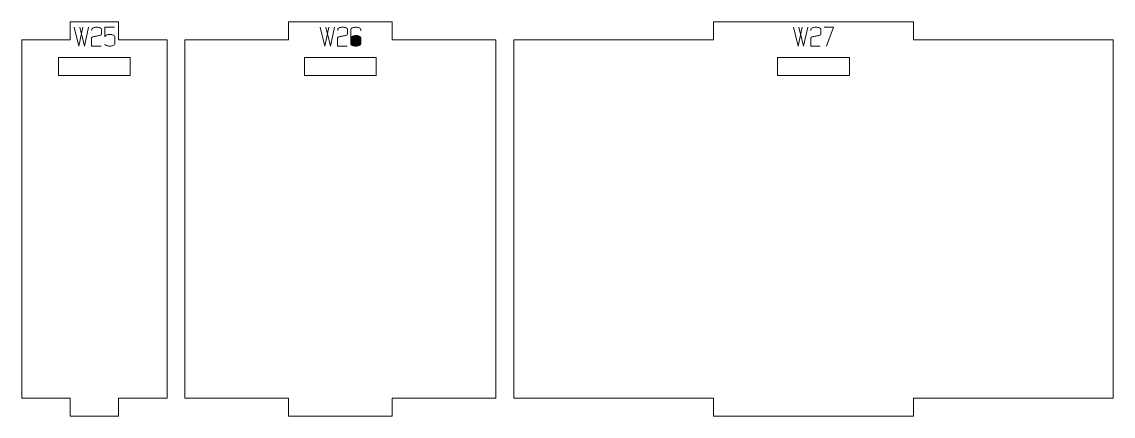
# Model space of a CAD drawing. Header units: centimetres. Extents: x -250 to 250, y -508 to 508.
# Drawn here: x 231.71 to 249.97, y -268.78 to -262.18 of the extents above; entities that cross this region are included whole.
import ezdxf

# ---------------------------------------------------------------- set-up
doc = ezdxf.new("R2010")
doc.units = ezdxf.units.CM
doc.header["$MEASUREMENT"] = 0
doc.layers.add('Capa 1', color=7, linetype='Continuous')

msp = doc.modelspace()

# ---------------------------------------------------------------- hatches: boundary and pattern name
at = {"layer": 'Capa 1', "true_color": 0x3e4095}
h = msp.add_hatch(color=175, dxfattribs=at)
edge = h.paths.add_edge_path()
edge.add_spline(control_points=[(232.5811, -262.27018), (232.5811, -262.27018), (232.65906, -262.58662), (232.65906, -262.58662), (232.65906, -262.58662), (232.7274, -262.27018), (232.7274, -262.27018), (232.7274, -262.27018), (232.7274, -262.27018), (232.7274, -262.27018), (232.7274, -262.27018), (232.65906, -262.58662), (232.65906, -262.58662), (232.65906, -262.58662), (232.5811, -262.27018), (232.5811, -262.27018)], knot_values=[0, 0, 0, 0, 0.2, 0.2, 0.2, 0.4, 0.4, 0.4, 0.6, 0.6, 0.6, 0.8, 0.8, 0.8, 1, 1, 1, 1], degree=3, periodic=1)
h = msp.add_hatch(color=175, dxfattribs=at)
edge = h.paths.add_edge_path()
edge.add_spline(control_points=[(232.67466, -262.27018), (232.67466, -262.27018), (232.75262, -262.58662), (232.75262, -262.58662), (232.75262, -262.58662), (232.82095, -262.27018), (232.82095, -262.27018), (232.82095, -262.27018), (232.82095, -262.27018), (232.82095, -262.27018), (232.82095, -262.27018), (232.75262, -262.58662), (232.75262, -262.58662), (232.75262, -262.58662), (232.67466, -262.27018), (232.67466, -262.27018)], knot_values=[0, 0, 0, 0, 0.2, 0.2, 0.2, 0.4, 0.4, 0.4, 0.6, 0.6, 0.6, 0.8, 0.8, 0.8, 1, 1, 1, 1], degree=3, periodic=1)
h = msp.add_hatch(color=175, dxfattribs=at)
edge = h.paths.add_edge_path()
edge.add_spline(control_points=[(232.87415, -262.58662), (232.87415, -262.58662), (232.87415, -262.45408), (232.87415, -262.45408), (232.87507, -262.44216), (232.88592, -262.43299), (232.90671, -262.42657), (232.91527, -262.42595), (232.92345, -262.42496), (232.93125, -262.42358), (232.93904, -262.42221), (232.94692, -262.42076), (232.95487, -262.41923), (232.96954, -262.41678), (232.98078, -262.41479), (232.98857, -262.41327), (232.99637, -262.41174), (233.00394, -262.40975), (233.01128, -262.4073), (233.03023, -262.40027), (233.03971, -262.39125), (233.03971, -262.38025), (233.03971, -262.38025), (233.03971, -262.30549), (233.03971, -262.30549), (233.03971, -262.29571), (233.03184, -262.28738), (233.01609, -262.2805), (233.00035, -262.27362), (232.9807, -262.27018), (232.95716, -262.27018), (232.93362, -262.27018), (232.91397, -262.27362), (232.89823, -262.2805), (232.88248, -262.28738), (232.87461, -262.29571), (232.87461, -262.30549), (232.87461, -262.30549), (232.87461, -262.32796), (232.87461, -262.32796), (232.87461, -262.32796), (232.87461, -262.30549), (232.87461, -262.30549), (232.87461, -262.29571), (232.88248, -262.28738), (232.89823, -262.2805), (232.91397, -262.27362), (232.93362, -262.27018), (232.95716, -262.27018), (232.9807, -262.27018), (233.00035, -262.27362), (233.01609, -262.2805), (233.03184, -262.28738), (233.03971, -262.29571), (233.03971, -262.30549), (233.03971, -262.30549), (233.03971, -262.38025), (233.03971, -262.38025), (233.03971, -262.39125), (233.03023, -262.40027), (233.01128, -262.4073), (233.00394, -262.40975), (232.99637, -262.41174), (232.98857, -262.41327), (232.98078, -262.41479), (232.96954, -262.41678), (232.95487, -262.41923), (232.94692, -262.42076), (232.93904, -262.42221), (232.93125, -262.42358), (232.92345, -262.42496), (232.91527, -262.42595), (232.90671, -262.42657), (232.88592, -262.43299), (232.87507, -262.44216), (232.87415, -262.45408), (232.87415, -262.45408), (232.87415, -262.58662), (232.87415, -262.58662), (232.87415, -262.58662), (233.031, -262.58662), (233.031, -262.58662), (233.031, -262.58662), (232.87415, -262.58662), (232.87415, -262.58662)], knot_values=[0, 0, 0, 0, 0.03571429, 0.03571429, 0.03571429, 0.07142857, 0.07142857, 0.07142857, 0.10714286, 0.10714286, 0.10714286, 0.14285714, 0.14285714, 0.14285714, 0.17857143, 0.17857143, 0.17857143, 0.21428571, 0.21428571, 0.21428571, 0.25, 0.25, 0.25, 0.28571429, 0.28571429, 0.28571429, 0.32142857, 0.32142857, 0.32142857, 0.35714286, 0.35714286, 0.35714286, 0.39285714, 0.39285714, 0.39285714, 0.42857143, 0.42857143, 0.42857143, 0.46428571, 0.46428571, 0.46428571, 0.5, 0.5, 0.5, 0.53571429, 0.53571429, 0.53571429, 0.57142857, 0.57142857, 0.57142857, 0.60714286, 0.60714286, 0.60714286, 0.64285714, 0.64285714, 0.64285714, 0.67857143, 0.67857143, 0.67857143, 0.71428571, 0.71428571, 0.71428571, 0.75, 0.75, 0.75, 0.78571429, 0.78571429, 0.78571429, 0.82142857, 0.82142857, 0.82142857, 0.85714286, 0.85714286, 0.85714286, 0.89285714, 0.89285714, 0.89285714, 0.92857143, 0.92857143, 0.92857143, 0.96428571, 0.96428571, 0.96428571, 1, 1, 1, 1], degree=3, periodic=1)
h = msp.add_hatch(color=175, dxfattribs=at)
edge = h.paths.add_edge_path()
edge.add_spline(control_points=[(233.17729, -262.58662), (233.15375, -262.58662), (233.1341, -262.58318), (233.11836, -262.5763), (233.10261, -262.56942), (233.09474, -262.56109), (233.09474, -262.55131), (233.09474, -262.56109), (233.10261, -262.56942), (233.11836, -262.5763), (233.1341, -262.58318), (233.15375, -262.58662), (233.17729, -262.58662), (233.20083, -262.58662), (233.22048, -262.58318), (233.23622, -262.5763), (233.25197, -262.56942), (233.25984, -262.56109), (233.25984, -262.55131), (233.25984, -262.55131), (233.25984, -262.42565), (233.25984, -262.42565), (233.25984, -262.41586), (233.25197, -262.40753), (233.23622, -262.40065), (233.22048, -262.39377), (233.20083, -262.39033), (233.17729, -262.39033), (233.15589, -262.39217), (233.13938, -262.39462), (233.12776, -262.39767), (233.11614, -262.40073), (233.10514, -262.41006), (233.09474, -262.42565), (233.09474, -262.42565), (233.09474, -262.27018), (233.09474, -262.27018), (233.09474, -262.27018), (233.25434, -262.27018), (233.25434, -262.27018), (233.25434, -262.27018), (233.09474, -262.27018), (233.09474, -262.27018), (233.09474, -262.27018), (233.09474, -262.42565), (233.09474, -262.42565), (233.10514, -262.41006), (233.11614, -262.40073), (233.12776, -262.39767), (233.13938, -262.39462), (233.15589, -262.39217), (233.17729, -262.39033), (233.20083, -262.39033), (233.22048, -262.39377), (233.23622, -262.40065), (233.25197, -262.40753), (233.25984, -262.41586), (233.25984, -262.42565), (233.25984, -262.42565), (233.25984, -262.55131), (233.25984, -262.55131), (233.25984, -262.56109), (233.25197, -262.56942), (233.23622, -262.5763), (233.22048, -262.58318), (233.20083, -262.58662), (233.17729, -262.58662)], knot_values=[0, 0, 0, 0, 0.04545455, 0.04545455, 0.04545455, 0.09090909, 0.09090909, 0.09090909, 0.13636364, 0.13636364, 0.13636364, 0.18181818, 0.18181818, 0.18181818, 0.22727273, 0.22727273, 0.22727273, 0.27272727, 0.27272727, 0.27272727, 0.31818182, 0.31818182, 0.31818182, 0.36363636, 0.36363636, 0.36363636, 0.40909091, 0.40909091, 0.40909091, 0.45454545, 0.45454545, 0.45454545, 0.5, 0.5, 0.5, 0.54545455, 0.54545455, 0.54545455, 0.59090909, 0.59090909, 0.59090909, 0.63636364, 0.63636364, 0.63636364, 0.68181818, 0.68181818, 0.68181818, 0.72727273, 0.72727273, 0.72727273, 0.77272727, 0.77272727, 0.77272727, 0.81818182, 0.81818182, 0.81818182, 0.86363636, 0.86363636, 0.86363636, 0.90909091, 0.90909091, 0.90909091, 0.95454545, 0.95454545, 0.95454545, 1, 1, 1, 1], degree=3, periodic=1)
h = msp.add_hatch(color=175, dxfattribs=at)
edge = h.paths.add_edge_path()
edge.add_spline(control_points=[(236.69897, -262.27018), (236.69897, -262.27018), (236.77693, -262.58662), (236.77693, -262.58662), (236.77693, -262.58662), (236.84527, -262.27018), (236.84527, -262.27018), (236.84527, -262.27018), (236.84527, -262.27018), (236.84527, -262.27018), (236.84527, -262.27018), (236.77693, -262.58662), (236.77693, -262.58662), (236.77693, -262.58662), (236.69897, -262.27018), (236.69897, -262.27018)], knot_values=[0, 0, 0, 0, 0.2, 0.2, 0.2, 0.4, 0.4, 0.4, 0.6, 0.6, 0.6, 0.8, 0.8, 0.8, 1, 1, 1, 1], degree=3, periodic=1)
h = msp.add_hatch(color=175, dxfattribs=at)
edge = h.paths.add_edge_path()
edge.add_spline(control_points=[(236.79253, -262.27018), (236.79253, -262.27018), (236.87049, -262.58662), (236.87049, -262.58662), (236.87049, -262.58662), (236.93882, -262.27018), (236.93882, -262.27018), (236.93882, -262.27018), (236.93882, -262.27018), (236.93882, -262.27018), (236.93882, -262.27018), (236.87049, -262.58662), (236.87049, -262.58662), (236.87049, -262.58662), (236.79253, -262.27018), (236.79253, -262.27018)], knot_values=[0, 0, 0, 0, 0.2, 0.2, 0.2, 0.4, 0.4, 0.4, 0.6, 0.6, 0.6, 0.8, 0.8, 0.8, 1, 1, 1, 1], degree=3, periodic=1)
h = msp.add_hatch(color=175, dxfattribs=at)
edge = h.paths.add_edge_path()
edge.add_spline(control_points=[(236.99202, -262.58662), (236.99202, -262.58662), (236.99202, -262.45408), (236.99202, -262.45408), (236.99294, -262.44216), (237.00379, -262.43299), (237.02458, -262.42657), (237.03314, -262.42595), (237.04132, -262.42496), (237.04912, -262.42358), (237.05691, -262.42221), (237.06479, -262.42076), (237.07274, -262.41923), (237.08741, -262.41678), (237.09865, -262.41479), (237.10644, -262.41327), (237.11424, -262.41174), (237.12181, -262.40975), (237.12915, -262.4073), (237.1481, -262.40027), (237.15758, -262.39125), (237.15758, -262.38025), (237.15758, -262.38025), (237.15758, -262.30549), (237.15758, -262.30549), (237.15758, -262.29571), (237.14971, -262.28738), (237.13396, -262.2805), (237.11822, -262.27362), (237.09857, -262.27018), (237.07503, -262.27018), (237.05149, -262.27018), (237.03184, -262.27362), (237.0161, -262.2805), (237.00035, -262.28738), (236.99248, -262.29571), (236.99248, -262.30549), (236.99248, -262.30549), (236.99248, -262.32796), (236.99248, -262.32796), (236.99248, -262.32796), (236.99248, -262.30549), (236.99248, -262.30549), (236.99248, -262.29571), (237.00035, -262.28738), (237.0161, -262.2805), (237.03184, -262.27362), (237.05149, -262.27018), (237.07503, -262.27018), (237.09857, -262.27018), (237.11822, -262.27362), (237.13396, -262.2805), (237.14971, -262.28738), (237.15758, -262.29571), (237.15758, -262.30549), (237.15758, -262.30549), (237.15758, -262.38025), (237.15758, -262.38025), (237.15758, -262.39125), (237.1481, -262.40027), (237.12915, -262.4073), (237.12181, -262.40975), (237.11424, -262.41174), (237.10644, -262.41327), (237.09865, -262.41479), (237.08741, -262.41678), (237.07274, -262.41923), (237.06479, -262.42076), (237.05691, -262.42221), (237.04912, -262.42358), (237.04132, -262.42496), (237.03314, -262.42595), (237.02458, -262.42657), (237.00379, -262.43299), (236.99294, -262.44216), (236.99202, -262.45408), (236.99202, -262.45408), (236.99202, -262.58662), (236.99202, -262.58662), (236.99202, -262.58662), (237.14887, -262.58662), (237.14887, -262.58662), (237.14887, -262.58662), (236.99202, -262.58662), (236.99202, -262.58662)], knot_values=[0, 0, 0, 0, 0.03571429, 0.03571429, 0.03571429, 0.07142857, 0.07142857, 0.07142857, 0.10714286, 0.10714286, 0.10714286, 0.14285714, 0.14285714, 0.14285714, 0.17857143, 0.17857143, 0.17857143, 0.21428571, 0.21428571, 0.21428571, 0.25, 0.25, 0.25, 0.28571429, 0.28571429, 0.28571429, 0.32142857, 0.32142857, 0.32142857, 0.35714286, 0.35714286, 0.35714286, 0.39285714, 0.39285714, 0.39285714, 0.42857143, 0.42857143, 0.42857143, 0.46428571, 0.46428571, 0.46428571, 0.5, 0.5, 0.5, 0.53571429, 0.53571429, 0.53571429, 0.57142857, 0.57142857, 0.57142857, 0.60714286, 0.60714286, 0.60714286, 0.64285714, 0.64285714, 0.64285714, 0.67857143, 0.67857143, 0.67857143, 0.71428571, 0.71428571, 0.71428571, 0.75, 0.75, 0.75, 0.78571429, 0.78571429, 0.78571429, 0.82142857, 0.82142857, 0.82142857, 0.85714286, 0.85714286, 0.85714286, 0.89285714, 0.89285714, 0.89285714, 0.92857143, 0.92857143, 0.92857143, 0.96428571, 0.96428571, 0.96428571, 1, 1, 1, 1], degree=3, periodic=1)
h = msp.add_hatch(color=175, dxfattribs=at)
edge = h.paths.add_edge_path()
edge.add_spline(control_points=[(237.29516, -262.58662), (237.27162, -262.58662), (237.25197, -262.58318), (237.23623, -262.5763), (237.22048, -262.56942), (237.21261, -262.56109), (237.21261, -262.55131), (237.21261, -262.55131), (237.21261, -262.44445), (237.21261, -262.44445), (237.21261, -262.44445), (237.21261, -262.30549), (237.21261, -262.30549), (237.21261, -262.29571), (237.22048, -262.28738), (237.23623, -262.2805), (237.25197, -262.27362), (237.27162, -262.27018), (237.29516, -262.27018), (237.3187, -262.27018), (237.33835, -262.27362), (237.35409, -262.2805), (237.36984, -262.28738), (237.37771, -262.29571), (237.37771, -262.30549), (237.37771, -262.30549), (237.37771, -262.33117), (237.37771, -262.33117), (237.37771, -262.33117), (237.37771, -262.30549), (237.37771, -262.30549), (237.37771, -262.29571), (237.36984, -262.28738), (237.35409, -262.2805), (237.33835, -262.27362), (237.3187, -262.27018), (237.29516, -262.27018), (237.27162, -262.27018), (237.25197, -262.27362), (237.23623, -262.2805), (237.22048, -262.28738), (237.21261, -262.29571), (237.21261, -262.30549), (237.21261, -262.30549), (237.21261, -262.44445), (237.21261, -262.44445), (237.21261, -262.43528), (237.22216, -262.4271), (237.24127, -262.41992), (237.26038, -262.41273), (237.27834, -262.40914), (237.29516, -262.40914), (237.3187, -262.40914), (237.33835, -262.41258), (237.35409, -262.41946), (237.36984, -262.42634), (237.37771, -262.43467), (237.37771, -262.44445), (237.37771, -262.44445), (237.37771, -262.55131), (237.37771, -262.55131), (237.37771, -262.56109), (237.36984, -262.56942), (237.35409, -262.5763), (237.33835, -262.58318), (237.3187, -262.58662), (237.29516, -262.58662)], knot_values=[0, 0, 0, 0, 0.04545455, 0.04545455, 0.04545455, 0.09090909, 0.09090909, 0.09090909, 0.13636364, 0.13636364, 0.13636364, 0.18181818, 0.18181818, 0.18181818, 0.22727273, 0.22727273, 0.22727273, 0.27272727, 0.27272727, 0.27272727, 0.31818182, 0.31818182, 0.31818182, 0.36363636, 0.36363636, 0.36363636, 0.40909091, 0.40909091, 0.40909091, 0.45454545, 0.45454545, 0.45454545, 0.5, 0.5, 0.5, 0.54545455, 0.54545455, 0.54545455, 0.59090909, 0.59090909, 0.59090909, 0.63636364, 0.63636364, 0.63636364, 0.68181818, 0.68181818, 0.68181818, 0.72727273, 0.72727273, 0.72727273, 0.77272727, 0.77272727, 0.77272727, 0.81818182, 0.81818182, 0.81818182, 0.86363636, 0.86363636, 0.86363636, 0.90909091, 0.90909091, 0.90909091, 0.95454545, 0.95454545, 0.95454545, 1, 1, 1, 1], degree=3, periodic=1)
h = msp.add_hatch(color=175, dxfattribs=at)
edge = h.paths.add_edge_path()
edge.add_spline(control_points=[(244.62055, -262.27018), (244.62055, -262.27018), (244.69851, -262.58662), (244.69851, -262.58662), (244.69851, -262.58662), (244.76685, -262.27018), (244.76685, -262.27018), (244.76685, -262.27018), (244.76685, -262.27018), (244.76685, -262.27018), (244.76685, -262.27018), (244.69851, -262.58662), (244.69851, -262.58662), (244.69851, -262.58662), (244.62055, -262.27018), (244.62055, -262.27018)], knot_values=[0, 0, 0, 0, 0.2, 0.2, 0.2, 0.4, 0.4, 0.4, 0.6, 0.6, 0.6, 0.8, 0.8, 0.8, 1, 1, 1, 1], degree=3, periodic=1)
h = msp.add_hatch(color=175, dxfattribs=at)
edge = h.paths.add_edge_path()
edge.add_spline(control_points=[(244.71411, -262.27018), (244.71411, -262.27018), (244.79207, -262.58662), (244.79207, -262.58662), (244.79207, -262.58662), (244.8604, -262.27018), (244.8604, -262.27018), (244.8604, -262.27018), (244.8604, -262.27018), (244.8604, -262.27018), (244.8604, -262.27018), (244.79207, -262.58662), (244.79207, -262.58662), (244.79207, -262.58662), (244.71411, -262.27018), (244.71411, -262.27018)], knot_values=[0, 0, 0, 0, 0.2, 0.2, 0.2, 0.4, 0.4, 0.4, 0.6, 0.6, 0.6, 0.8, 0.8, 0.8, 1, 1, 1, 1], degree=3, periodic=1)
h = msp.add_hatch(color=175, dxfattribs=at)
edge = h.paths.add_edge_path()
edge.add_spline(control_points=[(244.9136, -262.58662), (244.9136, -262.58662), (244.9136, -262.45408), (244.9136, -262.45408), (244.91452, -262.44216), (244.92537, -262.43299), (244.94616, -262.42657), (244.95472, -262.42595), (244.9629, -262.42496), (244.9707, -262.42358), (244.97849, -262.42221), (244.98637, -262.42076), (244.99432, -262.41923), (245.00899, -262.41678), (245.02023, -262.41479), (245.02802, -262.41327), (245.03582, -262.41174), (245.04339, -262.40975), (245.05073, -262.4073), (245.06968, -262.40027), (245.07916, -262.39125), (245.07916, -262.38025), (245.07916, -262.38025), (245.07916, -262.30549), (245.07916, -262.30549), (245.07916, -262.29571), (245.07129, -262.28738), (245.05554, -262.2805), (245.0398, -262.27362), (245.02015, -262.27018), (244.99661, -262.27018), (244.97307, -262.27018), (244.95342, -262.27362), (244.93768, -262.2805), (244.92193, -262.28738), (244.91406, -262.29571), (244.91406, -262.30549), (244.91406, -262.30549), (244.91406, -262.32796), (244.91406, -262.32796), (244.91406, -262.32796), (244.91406, -262.30549), (244.91406, -262.30549), (244.91406, -262.29571), (244.92193, -262.28738), (244.93768, -262.2805), (244.95342, -262.27362), (244.97307, -262.27018), (244.99661, -262.27018), (245.02015, -262.27018), (245.0398, -262.27362), (245.05554, -262.2805), (245.07129, -262.28738), (245.07916, -262.29571), (245.07916, -262.30549), (245.07916, -262.30549), (245.07916, -262.38025), (245.07916, -262.38025), (245.07916, -262.39125), (245.06968, -262.40027), (245.05073, -262.4073), (245.04339, -262.40975), (245.03582, -262.41174), (245.02802, -262.41327), (245.02023, -262.41479), (245.00899, -262.41678), (244.99432, -262.41923), (244.98637, -262.42076), (244.97849, -262.42221), (244.9707, -262.42358), (244.9629, -262.42496), (244.95472, -262.42595), (244.94616, -262.42657), (244.92537, -262.43299), (244.91452, -262.44216), (244.9136, -262.45408), (244.9136, -262.45408), (244.9136, -262.58662), (244.9136, -262.58662), (244.9136, -262.58662), (245.07045, -262.58662), (245.07045, -262.58662), (245.07045, -262.58662), (244.9136, -262.58662), (244.9136, -262.58662)], knot_values=[0, 0, 0, 0, 0.03571429, 0.03571429, 0.03571429, 0.07142857, 0.07142857, 0.07142857, 0.10714286, 0.10714286, 0.10714286, 0.14285714, 0.14285714, 0.14285714, 0.17857143, 0.17857143, 0.17857143, 0.21428571, 0.21428571, 0.21428571, 0.25, 0.25, 0.25, 0.28571429, 0.28571429, 0.28571429, 0.32142857, 0.32142857, 0.32142857, 0.35714286, 0.35714286, 0.35714286, 0.39285714, 0.39285714, 0.39285714, 0.42857143, 0.42857143, 0.42857143, 0.46428571, 0.46428571, 0.46428571, 0.5, 0.5, 0.5, 0.53571429, 0.53571429, 0.53571429, 0.57142857, 0.57142857, 0.57142857, 0.60714286, 0.60714286, 0.60714286, 0.64285714, 0.64285714, 0.64285714, 0.67857143, 0.67857143, 0.67857143, 0.71428571, 0.71428571, 0.71428571, 0.75, 0.75, 0.75, 0.78571429, 0.78571429, 0.78571429, 0.82142857, 0.82142857, 0.82142857, 0.85714286, 0.85714286, 0.85714286, 0.89285714, 0.89285714, 0.89285714, 0.92857143, 0.92857143, 0.92857143, 0.96428571, 0.96428571, 0.96428571, 1, 1, 1, 1], degree=3, periodic=1)
h = msp.add_hatch(color=175, dxfattribs=at)
edge = h.paths.add_edge_path()
edge.add_spline(control_points=[(245.17271, -262.58662), (245.17271, -262.58662), (245.29379, -262.27018), (245.29379, -262.27018), (245.29379, -262.27018), (245.13419, -262.27018), (245.13419, -262.27018), (245.13419, -262.27018), (245.29379, -262.27018), (245.29379, -262.27018), (245.29379, -262.27018), (245.17271, -262.58662), (245.17271, -262.58662)], knot_values=[0, 0, 0, 0, 0.25, 0.25, 0.25, 0.5, 0.5, 0.5, 0.75, 0.75, 0.75, 1, 1, 1, 1], degree=3, periodic=1)
h = msp.add_hatch(color=175, dxfattribs=at)
edge = h.paths.add_edge_path()
edge.add_spline(control_points=[(237.21261, -262.55131), (237.21261, -262.56109), (237.22048, -262.56942), (237.23623, -262.5763), (237.25197, -262.58318), (237.27162, -262.58662), (237.29516, -262.58662), (237.3187, -262.58662), (237.33835, -262.58318), (237.35409, -262.5763), (237.36984, -262.56942), (237.37771, -262.56109), (237.37771, -262.55131), (237.37771, -262.55131), (237.37771, -262.44445), (237.37771, -262.44445), (237.37771, -262.43467), (237.36984, -262.42634), (237.35409, -262.41946), (237.33835, -262.41258), (237.3187, -262.40914), (237.29516, -262.40914), (237.27834, -262.40914), (237.26038, -262.41273), (237.24127, -262.41992), (237.22216, -262.4271), (237.21261, -262.43528), (237.21261, -262.44445), (237.21261, -262.44445), (237.21261, -262.55131), (237.21261, -262.55131)], knot_values=[0, 0, 0, 0, 0.1, 0.1, 0.1, 0.2, 0.2, 0.2, 0.3, 0.3, 0.3, 0.4, 0.4, 0.4, 0.5, 0.5, 0.5, 0.6, 0.6, 0.6, 0.7, 0.7, 0.7, 0.8, 0.8, 0.8, 0.9, 0.9, 0.9, 1, 1, 1, 1], degree=3, periodic=1)

# ---------------------------------------------------------------- linework, layer by layer
at = {"layer": 'Capa 1', "color": 240, "lineweight": 20}
for points, knots in [([(231.70516, -262.48022), (231.70516, -262.48022), (231.70516, -268.48022), (231.70516, -268.48022), (231.70516, -268.48022), (232.51537, -268.48022), (232.51537, -268.48022), (232.51537, -268.48022), (232.51537, -268.78022), (232.51537, -268.78022), (232.51537, -268.78022), (233.32558, -268.78022), (233.32558, -268.78022), (233.32558, -268.78022), (233.32558, -268.48022), (233.32558, -268.48022), (233.32558, -268.48022), (234.13579, -268.48022), (234.13579, -268.48022), (234.13579, -268.48022), (234.13579, -262.48022), (234.13579, -262.48022), (234.13579, -262.48022), (233.32558, -262.48022), (233.32558, -262.48022), (233.32558, -262.48022), (233.32558, -262.18022), (233.32558, -262.18022), (233.32558, -262.18022), (232.51537, -262.18022), (232.51537, -262.18022), (232.51537, -262.18022), (232.51537, -262.48022), (232.51537, -262.48022), (232.51537, -262.48022), (231.70516, -262.48022), (231.70516, -262.48022)], [0, 0, 0, 0, 0.08333333, 0.08333333, 0.08333333, 0.16666667, 0.16666667, 0.16666667, 0.25, 0.25, 0.25, 0.33333333, 0.33333333, 0.33333333, 0.41666667, 0.41666667, 0.41666667, 0.5, 0.5, 0.5, 0.58333333, 0.58333333, 0.58333333, 0.66666667, 0.66666667, 0.66666667, 0.75, 0.75, 0.75, 0.83333333, 0.83333333, 0.83333333, 0.91666667, 0.91666667, 0.91666667, 1, 1, 1, 1]), ([(234.43579, -262.48022), (234.43579, -262.48022), (234.43579, -268.48022), (234.43579, -268.48022), (234.43579, -268.48022), (236.17082, -268.48022), (236.17082, -268.48022), (236.17082, -268.48022), (236.17082, -268.78022), (236.17082, -268.78022), (236.17082, -268.78022), (237.90586, -268.78022), (237.90586, -268.78022), (237.90586, -268.78022), (237.90586, -268.48022), (237.90586, -268.48022), (237.90586, -268.48022), (239.64089, -268.48022), (239.64089, -268.48022), (239.64089, -268.48022), (239.64089, -262.48022), (239.64089, -262.48022), (239.64089, -262.48022), (237.90586, -262.48022), (237.90586, -262.48022), (237.90586, -262.48022), (237.90586, -262.18022), (237.90586, -262.18022), (237.90586, -262.18022), (236.17082, -262.18022), (236.17082, -262.18022), (236.17082, -262.18022), (236.17082, -262.48022), (236.17082, -262.48022), (236.17082, -262.48022), (234.43579, -262.48022), (234.43579, -262.48022)], [0, 0, 0, 0, 0.08333333, 0.08333333, 0.08333333, 0.16666667, 0.16666667, 0.16666667, 0.25, 0.25, 0.25, 0.33333333, 0.33333333, 0.33333333, 0.41666667, 0.41666667, 0.41666667, 0.5, 0.5, 0.5, 0.58333333, 0.58333333, 0.58333333, 0.66666667, 0.66666667, 0.66666667, 0.75, 0.75, 0.75, 0.83333333, 0.83333333, 0.83333333, 0.91666667, 0.91666667, 0.91666667, 1, 1, 1, 1]), ([(239.94089, -262.48022), (239.94089, -262.48022), (239.94089, -268.48022), (239.94089, -268.48022), (239.94089, -268.48022), (243.28508, -268.48022), (243.28508, -268.48022), (243.28508, -268.48022), (243.28508, -268.78022), (243.28508, -268.78022), (243.28508, -268.78022), (246.62927, -268.78022), (246.62927, -268.78022), (246.62927, -268.78022), (246.62927, -268.48022), (246.62927, -268.48022), (246.62927, -268.48022), (249.97346, -268.48022), (249.97346, -268.48022), (249.97346, -268.48022), (249.97346, -262.48022), (249.97346, -262.48022), (249.97346, -262.48022), (246.62927, -262.48022), (246.62927, -262.48022), (246.62927, -262.48022), (246.62927, -262.18022), (246.62927, -262.18022), (246.62927, -262.18022), (243.28508, -262.18022), (243.28508, -262.18022), (243.28508, -262.18022), (243.28508, -262.48022), (243.28508, -262.48022), (243.28508, -262.48022), (239.94089, -262.48022), (239.94089, -262.48022)], [0, 0, 0, 0, 0.08333333, 0.08333333, 0.08333333, 0.16666667, 0.16666667, 0.16666667, 0.25, 0.25, 0.25, 0.33333333, 0.33333333, 0.33333333, 0.41666667, 0.41666667, 0.41666667, 0.5, 0.5, 0.5, 0.58333333, 0.58333333, 0.58333333, 0.66666667, 0.66666667, 0.66666667, 0.75, 0.75, 0.75, 0.83333333, 0.83333333, 0.83333333, 0.91666667, 0.91666667, 0.91666667, 1, 1, 1, 1]), ([(232.32047, -263.08), (232.32047, -263.08), (233.52047, -263.08), (233.52047, -263.08), (233.52047, -263.08), (233.52047, -262.78), (233.52047, -262.78), (233.52047, -262.78), (232.32047, -262.78), (232.32047, -262.78), (232.32047, -262.78), (232.32047, -263.08), (232.32047, -263.08)], [0, 0, 0, 0, 0.25, 0.25, 0.25, 0.5, 0.5, 0.5, 0.75, 0.75, 0.75, 1, 1, 1, 1]), ([(236.43834, -263.08), (236.43834, -263.08), (237.63834, -263.08), (237.63834, -263.08), (237.63834, -263.08), (237.63834, -262.78), (237.63834, -262.78), (237.63834, -262.78), (236.43834, -262.78), (236.43834, -262.78), (236.43834, -262.78), (236.43834, -263.08), (236.43834, -263.08)], [0, 0, 0, 0, 0.25, 0.25, 0.25, 0.5, 0.5, 0.5, 0.75, 0.75, 0.75, 1, 1, 1, 1]), ([(244.35717, -263.08), (244.35717, -263.08), (245.55717, -263.08), (245.55717, -263.08), (245.55717, -263.08), (245.55717, -262.78), (245.55717, -262.78), (245.55717, -262.78), (244.35717, -262.78), (244.35717, -262.78), (244.35717, -262.78), (244.35717, -263.08), (244.35717, -263.08)], [0, 0, 0, 0, 0.25, 0.25, 0.25, 0.5, 0.5, 0.5, 0.75, 0.75, 0.75, 1, 1, 1, 1])]:
    msp.add_open_spline(points, degree=3, knots=knots, dxfattribs=at)
at = {"layer": 'Capa 1', "color": 114, "lineweight": 9}
for points, knots in [([(232.5811, -262.27018), (232.5811, -262.27018), (232.65906, -262.58662), (232.65906, -262.58662), (232.65906, -262.58662), (232.7274, -262.27018), (232.7274, -262.27018), (232.7274, -262.27018), (232.7274, -262.27018), (232.7274, -262.27018), (232.7274, -262.27018), (232.65906, -262.58662), (232.65906, -262.58662), (232.65906, -262.58662), (232.5811, -262.27018), (232.5811, -262.27018)], [0, 0, 0, 0, 0.2, 0.2, 0.2, 0.4, 0.4, 0.4, 0.6, 0.6, 0.6, 0.8, 0.8, 0.8, 1, 1, 1, 1]), ([(232.67466, -262.27018), (232.67466, -262.27018), (232.75262, -262.58662), (232.75262, -262.58662), (232.75262, -262.58662), (232.82095, -262.27018), (232.82095, -262.27018), (232.82095, -262.27018), (232.82095, -262.27018), (232.82095, -262.27018), (232.82095, -262.27018), (232.75262, -262.58662), (232.75262, -262.58662), (232.75262, -262.58662), (232.67466, -262.27018), (232.67466, -262.27018)], [0, 0, 0, 0, 0.2, 0.2, 0.2, 0.4, 0.4, 0.4, 0.6, 0.6, 0.6, 0.8, 0.8, 0.8, 1, 1, 1, 1]), ([(232.87415, -262.58662), (232.87415, -262.58662), (232.87415, -262.45408), (232.87415, -262.45408), (232.87507, -262.44216), (232.88592, -262.43299), (232.90671, -262.42657), (232.91527, -262.42595), (232.92345, -262.42496), (232.93125, -262.42358), (232.93904, -262.42221), (232.94692, -262.42076), (232.95487, -262.41923), (232.96954, -262.41678), (232.98078, -262.41479), (232.98857, -262.41327), (232.99637, -262.41174), (233.00394, -262.40975), (233.01128, -262.4073), (233.03023, -262.40027), (233.03971, -262.39125), (233.03971, -262.38025), (233.03971, -262.38025), (233.03971, -262.30549), (233.03971, -262.30549), (233.03971, -262.29571), (233.03184, -262.28738), (233.01609, -262.2805), (233.00035, -262.27362), (232.9807, -262.27018), (232.95716, -262.27018), (232.93362, -262.27018), (232.91397, -262.27362), (232.89823, -262.2805), (232.88248, -262.28738), (232.87461, -262.29571), (232.87461, -262.30549), (232.87461, -262.30549), (232.87461, -262.32796), (232.87461, -262.32796), (232.87461, -262.32796), (232.87461, -262.30549), (232.87461, -262.30549), (232.87461, -262.29571), (232.88248, -262.28738), (232.89823, -262.2805), (232.91397, -262.27362), (232.93362, -262.27018), (232.95716, -262.27018), (232.9807, -262.27018), (233.00035, -262.27362), (233.01609, -262.2805), (233.03184, -262.28738), (233.03971, -262.29571), (233.03971, -262.30549), (233.03971, -262.30549), (233.03971, -262.38025), (233.03971, -262.38025), (233.03971, -262.39125), (233.03023, -262.40027), (233.01128, -262.4073), (233.00394, -262.40975), (232.99637, -262.41174), (232.98857, -262.41327), (232.98078, -262.41479), (232.96954, -262.41678), (232.95487, -262.41923), (232.94692, -262.42076), (232.93904, -262.42221), (232.93125, -262.42358), (232.92345, -262.42496), (232.91527, -262.42595), (232.90671, -262.42657), (232.88592, -262.43299), (232.87507, -262.44216), (232.87415, -262.45408), (232.87415, -262.45408), (232.87415, -262.58662), (232.87415, -262.58662), (232.87415, -262.58662), (233.031, -262.58662), (233.031, -262.58662), (233.031, -262.58662), (232.87415, -262.58662), (232.87415, -262.58662)], [0, 0, 0, 0, 0.03571429, 0.03571429, 0.03571429, 0.07142857, 0.07142857, 0.07142857, 0.10714286, 0.10714286, 0.10714286, 0.14285714, 0.14285714, 0.14285714, 0.17857143, 0.17857143, 0.17857143, 0.21428571, 0.21428571, 0.21428571, 0.25, 0.25, 0.25, 0.28571429, 0.28571429, 0.28571429, 0.32142857, 0.32142857, 0.32142857, 0.35714286, 0.35714286, 0.35714286, 0.39285714, 0.39285714, 0.39285714, 0.42857143, 0.42857143, 0.42857143, 0.46428571, 0.46428571, 0.46428571, 0.5, 0.5, 0.5, 0.53571429, 0.53571429, 0.53571429, 0.57142857, 0.57142857, 0.57142857, 0.60714286, 0.60714286, 0.60714286, 0.64285714, 0.64285714, 0.64285714, 0.67857143, 0.67857143, 0.67857143, 0.71428571, 0.71428571, 0.71428571, 0.75, 0.75, 0.75, 0.78571429, 0.78571429, 0.78571429, 0.82142857, 0.82142857, 0.82142857, 0.85714286, 0.85714286, 0.85714286, 0.89285714, 0.89285714, 0.89285714, 0.92857143, 0.92857143, 0.92857143, 0.96428571, 0.96428571, 0.96428571, 1, 1, 1, 1]), ([(233.17729, -262.58662), (233.15375, -262.58662), (233.1341, -262.58318), (233.11836, -262.5763), (233.10261, -262.56942), (233.09474, -262.56109), (233.09474, -262.55131), (233.09474, -262.56109), (233.10261, -262.56942), (233.11836, -262.5763), (233.1341, -262.58318), (233.15375, -262.58662), (233.17729, -262.58662), (233.20083, -262.58662), (233.22048, -262.58318), (233.23622, -262.5763), (233.25197, -262.56942), (233.25984, -262.56109), (233.25984, -262.55131), (233.25984, -262.55131), (233.25984, -262.42565), (233.25984, -262.42565), (233.25984, -262.41586), (233.25197, -262.40753), (233.23622, -262.40065), (233.22048, -262.39377), (233.20083, -262.39033), (233.17729, -262.39033), (233.15589, -262.39217), (233.13938, -262.39462), (233.12776, -262.39767), (233.11614, -262.40073), (233.10514, -262.41006), (233.09474, -262.42565), (233.09474, -262.42565), (233.09474, -262.27018), (233.09474, -262.27018), (233.09474, -262.27018), (233.25434, -262.27018), (233.25434, -262.27018), (233.25434, -262.27018), (233.09474, -262.27018), (233.09474, -262.27018), (233.09474, -262.27018), (233.09474, -262.42565), (233.09474, -262.42565), (233.10514, -262.41006), (233.11614, -262.40073), (233.12776, -262.39767), (233.13938, -262.39462), (233.15589, -262.39217), (233.17729, -262.39033), (233.20083, -262.39033), (233.22048, -262.39377), (233.23622, -262.40065), (233.25197, -262.40753), (233.25984, -262.41586), (233.25984, -262.42565), (233.25984, -262.42565), (233.25984, -262.55131), (233.25984, -262.55131), (233.25984, -262.56109), (233.25197, -262.56942), (233.23622, -262.5763), (233.22048, -262.58318), (233.20083, -262.58662), (233.17729, -262.58662)], [0, 0, 0, 0, 0.04545455, 0.04545455, 0.04545455, 0.09090909, 0.09090909, 0.09090909, 0.13636364, 0.13636364, 0.13636364, 0.18181818, 0.18181818, 0.18181818, 0.22727273, 0.22727273, 0.22727273, 0.27272727, 0.27272727, 0.27272727, 0.31818182, 0.31818182, 0.31818182, 0.36363636, 0.36363636, 0.36363636, 0.40909091, 0.40909091, 0.40909091, 0.45454545, 0.45454545, 0.45454545, 0.5, 0.5, 0.5, 0.54545455, 0.54545455, 0.54545455, 0.59090909, 0.59090909, 0.59090909, 0.63636364, 0.63636364, 0.63636364, 0.68181818, 0.68181818, 0.68181818, 0.72727273, 0.72727273, 0.72727273, 0.77272727, 0.77272727, 0.77272727, 0.81818182, 0.81818182, 0.81818182, 0.86363636, 0.86363636, 0.86363636, 0.90909091, 0.90909091, 0.90909091, 0.95454545, 0.95454545, 0.95454545, 1, 1, 1, 1]), ([(236.69897, -262.27018), (236.69897, -262.27018), (236.77693, -262.58662), (236.77693, -262.58662), (236.77693, -262.58662), (236.84527, -262.27018), (236.84527, -262.27018), (236.84527, -262.27018), (236.84527, -262.27018), (236.84527, -262.27018), (236.84527, -262.27018), (236.77693, -262.58662), (236.77693, -262.58662), (236.77693, -262.58662), (236.69897, -262.27018), (236.69897, -262.27018)], [0, 0, 0, 0, 0.2, 0.2, 0.2, 0.4, 0.4, 0.4, 0.6, 0.6, 0.6, 0.8, 0.8, 0.8, 1, 1, 1, 1]), ([(236.79253, -262.27018), (236.79253, -262.27018), (236.87049, -262.58662), (236.87049, -262.58662), (236.87049, -262.58662), (236.93882, -262.27018), (236.93882, -262.27018), (236.93882, -262.27018), (236.93882, -262.27018), (236.93882, -262.27018), (236.93882, -262.27018), (236.87049, -262.58662), (236.87049, -262.58662), (236.87049, -262.58662), (236.79253, -262.27018), (236.79253, -262.27018)], [0, 0, 0, 0, 0.2, 0.2, 0.2, 0.4, 0.4, 0.4, 0.6, 0.6, 0.6, 0.8, 0.8, 0.8, 1, 1, 1, 1]), ([(236.99202, -262.58662), (236.99202, -262.58662), (236.99202, -262.45408), (236.99202, -262.45408), (236.99294, -262.44216), (237.00379, -262.43299), (237.02458, -262.42657), (237.03314, -262.42595), (237.04132, -262.42496), (237.04912, -262.42358), (237.05691, -262.42221), (237.06479, -262.42076), (237.07274, -262.41923), (237.08741, -262.41678), (237.09865, -262.41479), (237.10644, -262.41327), (237.11424, -262.41174), (237.12181, -262.40975), (237.12915, -262.4073), (237.1481, -262.40027), (237.15758, -262.39125), (237.15758, -262.38025), (237.15758, -262.38025), (237.15758, -262.30549), (237.15758, -262.30549), (237.15758, -262.29571), (237.14971, -262.28738), (237.13396, -262.2805), (237.11822, -262.27362), (237.09857, -262.27018), (237.07503, -262.27018), (237.05149, -262.27018), (237.03184, -262.27362), (237.0161, -262.2805), (237.00035, -262.28738), (236.99248, -262.29571), (236.99248, -262.30549), (236.99248, -262.30549), (236.99248, -262.32796), (236.99248, -262.32796), (236.99248, -262.32796), (236.99248, -262.30549), (236.99248, -262.30549), (236.99248, -262.29571), (237.00035, -262.28738), (237.0161, -262.2805), (237.03184, -262.27362), (237.05149, -262.27018), (237.07503, -262.27018), (237.09857, -262.27018), (237.11822, -262.27362), (237.13396, -262.2805), (237.14971, -262.28738), (237.15758, -262.29571), (237.15758, -262.30549), (237.15758, -262.30549), (237.15758, -262.38025), (237.15758, -262.38025), (237.15758, -262.39125), (237.1481, -262.40027), (237.12915, -262.4073), (237.12181, -262.40975), (237.11424, -262.41174), (237.10644, -262.41327), (237.09865, -262.41479), (237.08741, -262.41678), (237.07274, -262.41923), (237.06479, -262.42076), (237.05691, -262.42221), (237.04912, -262.42358), (237.04132, -262.42496), (237.03314, -262.42595), (237.02458, -262.42657), (237.00379, -262.43299), (236.99294, -262.44216), (236.99202, -262.45408), (236.99202, -262.45408), (236.99202, -262.58662), (236.99202, -262.58662), (236.99202, -262.58662), (237.14887, -262.58662), (237.14887, -262.58662), (237.14887, -262.58662), (236.99202, -262.58662), (236.99202, -262.58662)], [0, 0, 0, 0, 0.03571429, 0.03571429, 0.03571429, 0.07142857, 0.07142857, 0.07142857, 0.10714286, 0.10714286, 0.10714286, 0.14285714, 0.14285714, 0.14285714, 0.17857143, 0.17857143, 0.17857143, 0.21428571, 0.21428571, 0.21428571, 0.25, 0.25, 0.25, 0.28571429, 0.28571429, 0.28571429, 0.32142857, 0.32142857, 0.32142857, 0.35714286, 0.35714286, 0.35714286, 0.39285714, 0.39285714, 0.39285714, 0.42857143, 0.42857143, 0.42857143, 0.46428571, 0.46428571, 0.46428571, 0.5, 0.5, 0.5, 0.53571429, 0.53571429, 0.53571429, 0.57142857, 0.57142857, 0.57142857, 0.60714286, 0.60714286, 0.60714286, 0.64285714, 0.64285714, 0.64285714, 0.67857143, 0.67857143, 0.67857143, 0.71428571, 0.71428571, 0.71428571, 0.75, 0.75, 0.75, 0.78571429, 0.78571429, 0.78571429, 0.82142857, 0.82142857, 0.82142857, 0.85714286, 0.85714286, 0.85714286, 0.89285714, 0.89285714, 0.89285714, 0.92857143, 0.92857143, 0.92857143, 0.96428571, 0.96428571, 0.96428571, 1, 1, 1, 1]), ([(237.29516, -262.58662), (237.27162, -262.58662), (237.25197, -262.58318), (237.23623, -262.5763), (237.22048, -262.56942), (237.21261, -262.56109), (237.21261, -262.55131), (237.21261, -262.55131), (237.21261, -262.44445), (237.21261, -262.44445), (237.21261, -262.44445), (237.21261, -262.30549), (237.21261, -262.30549), (237.21261, -262.29571), (237.22048, -262.28738), (237.23623, -262.2805), (237.25197, -262.27362), (237.27162, -262.27018), (237.29516, -262.27018), (237.3187, -262.27018), (237.33835, -262.27362), (237.35409, -262.2805), (237.36984, -262.28738), (237.37771, -262.29571), (237.37771, -262.30549), (237.37771, -262.30549), (237.37771, -262.33117), (237.37771, -262.33117), (237.37771, -262.33117), (237.37771, -262.30549), (237.37771, -262.30549), (237.37771, -262.29571), (237.36984, -262.28738), (237.35409, -262.2805), (237.33835, -262.27362), (237.3187, -262.27018), (237.29516, -262.27018), (237.27162, -262.27018), (237.25197, -262.27362), (237.23623, -262.2805), (237.22048, -262.28738), (237.21261, -262.29571), (237.21261, -262.30549), (237.21261, -262.30549), (237.21261, -262.44445), (237.21261, -262.44445), (237.21261, -262.43528), (237.22216, -262.4271), (237.24127, -262.41992), (237.26038, -262.41273), (237.27834, -262.40914), (237.29516, -262.40914), (237.3187, -262.40914), (237.33835, -262.41258), (237.35409, -262.41946), (237.36984, -262.42634), (237.37771, -262.43467), (237.37771, -262.44445), (237.37771, -262.44445), (237.37771, -262.55131), (237.37771, -262.55131), (237.37771, -262.56109), (237.36984, -262.56942), (237.35409, -262.5763), (237.33835, -262.58318), (237.3187, -262.58662), (237.29516, -262.58662)], [0, 0, 0, 0, 0.04545455, 0.04545455, 0.04545455, 0.09090909, 0.09090909, 0.09090909, 0.13636364, 0.13636364, 0.13636364, 0.18181818, 0.18181818, 0.18181818, 0.22727273, 0.22727273, 0.22727273, 0.27272727, 0.27272727, 0.27272727, 0.31818182, 0.31818182, 0.31818182, 0.36363636, 0.36363636, 0.36363636, 0.40909091, 0.40909091, 0.40909091, 0.45454545, 0.45454545, 0.45454545, 0.5, 0.5, 0.5, 0.54545455, 0.54545455, 0.54545455, 0.59090909, 0.59090909, 0.59090909, 0.63636364, 0.63636364, 0.63636364, 0.68181818, 0.68181818, 0.68181818, 0.72727273, 0.72727273, 0.72727273, 0.77272727, 0.77272727, 0.77272727, 0.81818182, 0.81818182, 0.81818182, 0.86363636, 0.86363636, 0.86363636, 0.90909091, 0.90909091, 0.90909091, 0.95454545, 0.95454545, 0.95454545, 1, 1, 1, 1]), ([(244.62055, -262.27018), (244.62055, -262.27018), (244.69851, -262.58662), (244.69851, -262.58662), (244.69851, -262.58662), (244.76685, -262.27018), (244.76685, -262.27018), (244.76685, -262.27018), (244.76685, -262.27018), (244.76685, -262.27018), (244.76685, -262.27018), (244.69851, -262.58662), (244.69851, -262.58662), (244.69851, -262.58662), (244.62055, -262.27018), (244.62055, -262.27018)], [0, 0, 0, 0, 0.2, 0.2, 0.2, 0.4, 0.4, 0.4, 0.6, 0.6, 0.6, 0.8, 0.8, 0.8, 1, 1, 1, 1]), ([(244.71411, -262.27018), (244.71411, -262.27018), (244.79207, -262.58662), (244.79207, -262.58662), (244.79207, -262.58662), (244.8604, -262.27018), (244.8604, -262.27018), (244.8604, -262.27018), (244.8604, -262.27018), (244.8604, -262.27018), (244.8604, -262.27018), (244.79207, -262.58662), (244.79207, -262.58662), (244.79207, -262.58662), (244.71411, -262.27018), (244.71411, -262.27018)], [0, 0, 0, 0, 0.2, 0.2, 0.2, 0.4, 0.4, 0.4, 0.6, 0.6, 0.6, 0.8, 0.8, 0.8, 1, 1, 1, 1]), ([(244.9136, -262.58662), (244.9136, -262.58662), (244.9136, -262.45408), (244.9136, -262.45408), (244.91452, -262.44216), (244.92537, -262.43299), (244.94616, -262.42657), (244.95472, -262.42595), (244.9629, -262.42496), (244.9707, -262.42358), (244.97849, -262.42221), (244.98637, -262.42076), (244.99432, -262.41923), (245.00899, -262.41678), (245.02023, -262.41479), (245.02802, -262.41327), (245.03582, -262.41174), (245.04339, -262.40975), (245.05073, -262.4073), (245.06968, -262.40027), (245.07916, -262.39125), (245.07916, -262.38025), (245.07916, -262.38025), (245.07916, -262.30549), (245.07916, -262.30549), (245.07916, -262.29571), (245.07129, -262.28738), (245.05554, -262.2805), (245.0398, -262.27362), (245.02015, -262.27018), (244.99661, -262.27018), (244.97307, -262.27018), (244.95342, -262.27362), (244.93768, -262.2805), (244.92193, -262.28738), (244.91406, -262.29571), (244.91406, -262.30549), (244.91406, -262.30549), (244.91406, -262.32796), (244.91406, -262.32796), (244.91406, -262.32796), (244.91406, -262.30549), (244.91406, -262.30549), (244.91406, -262.29571), (244.92193, -262.28738), (244.93768, -262.2805), (244.95342, -262.27362), (244.97307, -262.27018), (244.99661, -262.27018), (245.02015, -262.27018), (245.0398, -262.27362), (245.05554, -262.2805), (245.07129, -262.28738), (245.07916, -262.29571), (245.07916, -262.30549), (245.07916, -262.30549), (245.07916, -262.38025), (245.07916, -262.38025), (245.07916, -262.39125), (245.06968, -262.40027), (245.05073, -262.4073), (245.04339, -262.40975), (245.03582, -262.41174), (245.02802, -262.41327), (245.02023, -262.41479), (245.00899, -262.41678), (244.99432, -262.41923), (244.98637, -262.42076), (244.97849, -262.42221), (244.9707, -262.42358), (244.9629, -262.42496), (244.95472, -262.42595), (244.94616, -262.42657), (244.92537, -262.43299), (244.91452, -262.44216), (244.9136, -262.45408), (244.9136, -262.45408), (244.9136, -262.58662), (244.9136, -262.58662), (244.9136, -262.58662), (245.07045, -262.58662), (245.07045, -262.58662), (245.07045, -262.58662), (244.9136, -262.58662), (244.9136, -262.58662)], [0, 0, 0, 0, 0.03571429, 0.03571429, 0.03571429, 0.07142857, 0.07142857, 0.07142857, 0.10714286, 0.10714286, 0.10714286, 0.14285714, 0.14285714, 0.14285714, 0.17857143, 0.17857143, 0.17857143, 0.21428571, 0.21428571, 0.21428571, 0.25, 0.25, 0.25, 0.28571429, 0.28571429, 0.28571429, 0.32142857, 0.32142857, 0.32142857, 0.35714286, 0.35714286, 0.35714286, 0.39285714, 0.39285714, 0.39285714, 0.42857143, 0.42857143, 0.42857143, 0.46428571, 0.46428571, 0.46428571, 0.5, 0.5, 0.5, 0.53571429, 0.53571429, 0.53571429, 0.57142857, 0.57142857, 0.57142857, 0.60714286, 0.60714286, 0.60714286, 0.64285714, 0.64285714, 0.64285714, 0.67857143, 0.67857143, 0.67857143, 0.71428571, 0.71428571, 0.71428571, 0.75, 0.75, 0.75, 0.78571429, 0.78571429, 0.78571429, 0.82142857, 0.82142857, 0.82142857, 0.85714286, 0.85714286, 0.85714286, 0.89285714, 0.89285714, 0.89285714, 0.92857143, 0.92857143, 0.92857143, 0.96428571, 0.96428571, 0.96428571, 1, 1, 1, 1]), ([(245.17271, -262.58662), (245.17271, -262.58662), (245.29379, -262.27018), (245.29379, -262.27018), (245.29379, -262.27018), (245.13419, -262.27018), (245.13419, -262.27018), (245.13419, -262.27018), (245.29379, -262.27018), (245.29379, -262.27018), (245.29379, -262.27018), (245.17271, -262.58662), (245.17271, -262.58662)], [0, 0, 0, 0, 0.25, 0.25, 0.25, 0.5, 0.5, 0.5, 0.75, 0.75, 0.75, 1, 1, 1, 1]), ([(237.21261, -262.55131), (237.21261, -262.56109), (237.22048, -262.56942), (237.23623, -262.5763), (237.25197, -262.58318), (237.27162, -262.58662), (237.29516, -262.58662), (237.3187, -262.58662), (237.33835, -262.58318), (237.35409, -262.5763), (237.36984, -262.56942), (237.37771, -262.56109), (237.37771, -262.55131), (237.37771, -262.55131), (237.37771, -262.44445), (237.37771, -262.44445), (237.37771, -262.43467), (237.36984, -262.42634), (237.35409, -262.41946), (237.33835, -262.41258), (237.3187, -262.40914), (237.29516, -262.40914), (237.27834, -262.40914), (237.26038, -262.41273), (237.24127, -262.41992), (237.22216, -262.4271), (237.21261, -262.43528), (237.21261, -262.44445), (237.21261, -262.44445), (237.21261, -262.55131), (237.21261, -262.55131)], [0, 0, 0, 0, 0.1, 0.1, 0.1, 0.2, 0.2, 0.2, 0.3, 0.3, 0.3, 0.4, 0.4, 0.4, 0.5, 0.5, 0.5, 0.6, 0.6, 0.6, 0.7, 0.7, 0.7, 0.8, 0.8, 0.8, 0.9, 0.9, 0.9, 1, 1, 1, 1])]:
    msp.add_open_spline(points, degree=3, knots=knots, dxfattribs=at)

doc.saveas('drawing.dxf')
